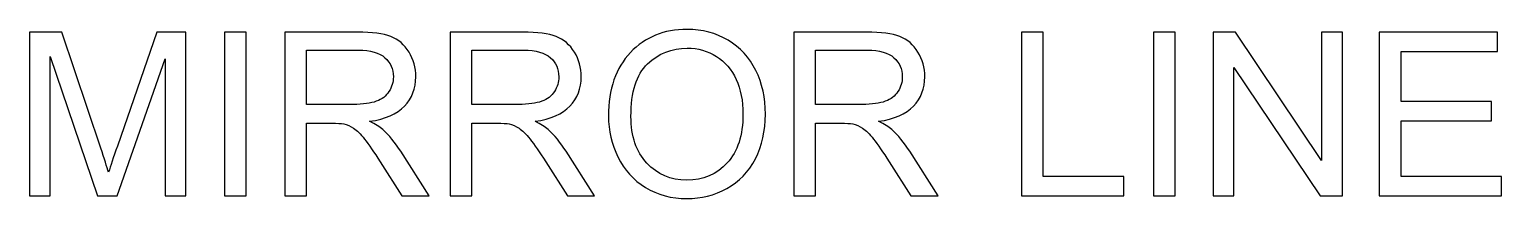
# Model space of a CAD drawing. Header units: inches. Extents: x -24 to 57, y -132 to 41.
# Drawn here: x 47.92 to 56.71, y 39.72 to 40.73 of the extents above; entities that cross this region are included whole.
import ezdxf

# ---------------------------------------------------------------- set-up
doc = ezdxf.new("R2010")
doc.units = ezdxf.units.IN
doc.header["$MEASUREMENT"] = 0
doc.layers.add('00-NOPRINT_TEXT', color=7, linetype='Continuous')

msp = doc.modelspace()

# ---------------------------------------------------------------- linework, layer by layer
at = {"layer": '00-NOPRINT_TEXT'}
for points, knots in [([(47.9196, 39.7351), (47.9196, 39.7351), (47.9196, 40.7139), (47.9196, 40.7139), (47.9196, 40.7139), (47.9196, 40.7139), (48.1137, 40.7139), (48.1137, 40.7139), (48.1137, 40.7139), (48.1137, 40.7139), (48.3451, 40.021), (48.3451, 40.021), (48.3451, 40.021), (48.3666, 39.9565), (48.3821, 39.9082), (48.3919, 39.8761), (48.3919, 39.8761), (48.403, 39.9116), (48.4206, 39.9641), (48.4443, 40.0331), (48.4443, 40.0331), (48.4443, 40.0331), (48.6798, 40.7139), (48.6798, 40.7139), (48.6798, 40.7139), (48.6798, 40.7139), (48.8532, 40.7139), (48.8532, 40.7139), (48.8532, 40.7139), (48.8532, 40.7139), (48.8532, 39.7351), (48.8532, 39.7351), (48.8532, 39.7351), (48.8532, 39.7351), (48.7288, 39.7351), (48.7288, 39.7351), (48.7288, 39.7351), (48.7288, 39.7351), (48.7288, 40.5539), (48.7288, 40.5539), (48.7288, 40.5539), (48.7288, 40.5539), (48.4431, 39.7351), (48.4431, 39.7351), (48.4431, 39.7351), (48.4431, 39.7351), (48.3265, 39.7351), (48.3265, 39.7351), (48.3265, 39.7351), (48.3265, 39.7351), (48.0439, 40.569), (48.0439, 40.569), (48.0439, 40.569), (48.0439, 40.569), (48.0439, 39.7351), (48.0439, 39.7351), (48.0439, 39.7351), (48.0439, 39.7351), (47.9196, 39.7351), (47.9196, 39.7351)], [0, 0, 0, 0, 0.0625, 0.0625, 0.0625, 0.0625, 0.125, 0.125, 0.125, 0.125, 0.1875, 0.1875, 0.1875, 0.1875, 0.25, 0.25, 0.25, 0.25, 0.3125, 0.3125, 0.3125, 0.3125, 0.375, 0.375, 0.375, 0.375, 0.4375, 0.4375, 0.4375, 0.4375, 0.5, 0.5, 0.5, 0.5, 0.5625, 0.5625, 0.5625, 0.5625, 0.625, 0.625, 0.625, 0.625, 0.6875, 0.6875, 0.6875, 0.6875, 0.75, 0.75, 0.75, 0.75, 0.8125, 0.8125, 0.8125, 0.8125, 0.875, 0.875, 0.875, 0.875, 1, 1, 1, 1]), ([(49.0829, 39.7351), (49.0829, 39.7351), (49.0829, 40.7139), (49.0829, 40.7139), (49.0829, 40.7139), (49.0829, 40.7139), (49.2127, 40.7139), (49.2127, 40.7139), (49.2127, 40.7139), (49.2127, 40.7139), (49.2127, 39.7351), (49.2127, 39.7351), (49.2127, 39.7351), (49.2127, 39.7351), (49.0829, 39.7351), (49.0829, 39.7351)], [0, 0, 0, 0, 0.2, 0.2, 0.2, 0.2, 0.4, 0.4, 0.4, 0.4, 0.6, 0.6, 0.6, 0.6, 1, 1, 1, 1]), ([(49.4435, 39.7351), (49.4435, 39.7351), (49.4435, 40.7139), (49.4435, 40.7139), (49.4435, 40.7139), (49.4435, 40.7139), (49.8773, 40.7139), (49.8773, 40.7139), (49.8773, 40.7139), (49.9646, 40.7139), (50.0309, 40.705), (50.0762, 40.6874), (50.0762, 40.6874), (50.1216, 40.6699), (50.1578, 40.6389), (50.1849, 40.5945), (50.1849, 40.5945), (50.212, 40.55), (50.2255, 40.5008), (50.2255, 40.4471), (50.2255, 40.4471), (50.2255, 40.3776), (50.2029, 40.319), (50.158, 40.2714), (50.158, 40.2714), (50.1132, 40.2238), (50.0439, 40.1937), (49.95, 40.1807), (49.95, 40.1807), (49.9844, 40.1643), (50.0104, 40.1479), (50.0282, 40.132), (50.0282, 40.132), (50.066, 40.0973), (50.1018, 40.0538), (50.1353, 40.0016), (50.1353, 40.0016), (50.1353, 40.0016), (50.3045, 39.7351), (50.3045, 39.7351), (50.3045, 39.7351), (50.3045, 39.7351), (50.1428, 39.7351), (50.1428, 39.7351), (50.1428, 39.7351), (50.1428, 39.7351), (50.0134, 39.9388), (50.0134, 39.9388), (50.0134, 39.9388), (49.9758, 39.9978), (49.9446, 40.0427), (49.9202, 40.0739), (49.9202, 40.0739), (49.8956, 40.1051), (49.8737, 40.1267), (49.8543, 40.1393), (49.8543, 40.1393), (49.8352, 40.1516), (49.8154, 40.1602), (49.7953, 40.1652), (49.7953, 40.1652), (49.7807, 40.1682), (49.7568, 40.1698), (49.7233, 40.1698), (49.7233, 40.1698), (49.7233, 40.1698), (49.5734, 40.1698), (49.5734, 40.1698), (49.5734, 40.1698), (49.5734, 40.1698), (49.5734, 39.7351), (49.5734, 39.7351), (49.5734, 39.7351), (49.5734, 39.7351), (49.4435, 39.7351), (49.4435, 39.7351)], [0, 0, 0, 0, 0.05, 0.05, 0.05, 0.05, 0.1, 0.1, 0.1, 0.1, 0.15, 0.15, 0.15, 0.15, 0.2, 0.2, 0.2, 0.2, 0.25, 0.25, 0.25, 0.25, 0.3, 0.3, 0.3, 0.3, 0.35, 0.35, 0.35, 0.35, 0.4, 0.4, 0.4, 0.4, 0.45, 0.45, 0.45, 0.45, 0.5, 0.5, 0.5, 0.5, 0.55, 0.55, 0.55, 0.55, 0.6, 0.6, 0.6, 0.6, 0.65, 0.65, 0.65, 0.65, 0.7, 0.7, 0.7, 0.7, 0.75, 0.75, 0.75, 0.75, 0.8, 0.8, 0.8, 0.8, 0.85, 0.85, 0.85, 0.85, 0.9, 0.9, 0.9, 0.9, 1, 1, 1, 1]), ([(50.4308, 39.7351), (50.4308, 39.7351), (50.4308, 40.7139), (50.4308, 40.7139), (50.4308, 40.7139), (50.4308, 40.7139), (50.8646, 40.7139), (50.8646, 40.7139), (50.8646, 40.7139), (50.9518, 40.7139), (51.0181, 40.705), (51.0635, 40.6874), (51.0635, 40.6874), (51.1088, 40.6699), (51.145, 40.6389), (51.1721, 40.5945), (51.1721, 40.5945), (51.1992, 40.55), (51.2127, 40.5008), (51.2127, 40.4471), (51.2127, 40.4471), (51.2127, 40.3776), (51.1901, 40.319), (51.1453, 40.2714), (51.1453, 40.2714), (51.1004, 40.2238), (51.0311, 40.1937), (50.9372, 40.1807), (50.9372, 40.1807), (50.9716, 40.1643), (50.9976, 40.1479), (51.0154, 40.132), (51.0154, 40.132), (51.0532, 40.0973), (51.089, 40.0538), (51.1225, 40.0016), (51.1225, 40.0016), (51.1225, 40.0016), (51.2918, 39.7351), (51.2918, 39.7351), (51.2918, 39.7351), (51.2918, 39.7351), (51.13, 39.7351), (51.13, 39.7351), (51.13, 39.7351), (51.13, 39.7351), (51.0006, 39.9388), (51.0006, 39.9388), (51.0006, 39.9388), (50.963, 39.9978), (50.9318, 40.0427), (50.9074, 40.0739), (50.9074, 40.0739), (50.8828, 40.1051), (50.8609, 40.1267), (50.8415, 40.1393), (50.8415, 40.1393), (50.8224, 40.1516), (50.8026, 40.1602), (50.7825, 40.1652), (50.7825, 40.1652), (50.768, 40.1682), (50.744, 40.1698), (50.7105, 40.1698), (50.7105, 40.1698), (50.7105, 40.1698), (50.5606, 40.1698), (50.5606, 40.1698), (50.5606, 40.1698), (50.5606, 40.1698), (50.5606, 39.7351), (50.5606, 39.7351), (50.5606, 39.7351), (50.5606, 39.7351), (50.4308, 39.7351), (50.4308, 39.7351)], [0, 0, 0, 0, 0.05, 0.05, 0.05, 0.05, 0.1, 0.1, 0.1, 0.1, 0.15, 0.15, 0.15, 0.15, 0.2, 0.2, 0.2, 0.2, 0.25, 0.25, 0.25, 0.25, 0.3, 0.3, 0.3, 0.3, 0.35, 0.35, 0.35, 0.35, 0.4, 0.4, 0.4, 0.4, 0.45, 0.45, 0.45, 0.45, 0.5, 0.5, 0.5, 0.5, 0.55, 0.55, 0.55, 0.55, 0.6, 0.6, 0.6, 0.6, 0.65, 0.65, 0.65, 0.65, 0.7, 0.7, 0.7, 0.7, 0.75, 0.75, 0.75, 0.75, 0.8, 0.8, 0.8, 0.8, 0.85, 0.85, 0.85, 0.85, 0.9, 0.9, 0.9, 0.9, 1, 1, 1, 1]), ([(51.3756, 40.2115), (51.3756, 40.3737), (51.4193, 40.5008), (51.5066, 40.5926), (51.5066, 40.5926), (51.5939, 40.6845), (51.7064, 40.7303), (51.8445, 40.7303), (51.8445, 40.7303), (51.9349, 40.7303), (52.0163, 40.7086), (52.0889, 40.6656), (52.0889, 40.6656), (52.1614, 40.6225), (52.2168, 40.5623), (52.2548, 40.4851), (52.2548, 40.4851), (52.2929, 40.4081), (52.312, 40.3206), (52.312, 40.2229), (52.312, 40.2229), (52.312, 40.1238), (52.2919, 40.0349), (52.2519, 39.9568), (52.2519, 39.9568), (52.2118, 39.8784), (52.155, 39.8191), (52.0817, 39.779), (52.0817, 39.779), (52.0081, 39.7387), (51.9288, 39.7187), (51.8438, 39.7187), (51.8438, 39.7187), (51.7515, 39.7187), (51.6693, 39.741), (51.5966, 39.7854), (51.5966, 39.7854), (51.5241, 39.8299), (51.469, 39.8905), (51.4316, 39.9675), (51.4316, 39.9675), (51.3943, 40.0442), (51.3756, 40.1256), (51.3756, 40.2115)], [0, 0, 0, 0, 0.083333, 0.083333, 0.083333, 0.083333, 0.166667, 0.166667, 0.166667, 0.166667, 0.25, 0.25, 0.25, 0.25, 0.333333, 0.333333, 0.333333, 0.333333, 0.416667, 0.416667, 0.416667, 0.416667, 0.5, 0.5, 0.5, 0.5, 0.583333, 0.583333, 0.583333, 0.583333, 0.666667, 0.666667, 0.666667, 0.666667, 0.75, 0.75, 0.75, 0.75, 0.833333, 0.833333, 0.833333, 0.833333, 1, 1, 1, 1]), ([(52.4813, 39.7351), (52.4813, 39.7351), (52.4813, 40.7139), (52.4813, 40.7139), (52.4813, 40.7139), (52.4813, 40.7139), (52.9151, 40.7139), (52.9151, 40.7139), (52.9151, 40.7139), (53.0023, 40.7139), (53.0686, 40.705), (53.114, 40.6874), (53.114, 40.6874), (53.1593, 40.6699), (53.1955, 40.6389), (53.2227, 40.5945), (53.2227, 40.5945), (53.2498, 40.55), (53.2632, 40.5008), (53.2632, 40.4471), (53.2632, 40.4471), (53.2632, 40.3776), (53.2407, 40.319), (53.1958, 40.2714), (53.1958, 40.2714), (53.1509, 40.2238), (53.0816, 40.1937), (52.9878, 40.1807), (52.9878, 40.1807), (53.0222, 40.1643), (53.0481, 40.1479), (53.0659, 40.132), (53.0659, 40.132), (53.1037, 40.0973), (53.1395, 40.0538), (53.173, 40.0016), (53.173, 40.0016), (53.173, 40.0016), (53.3423, 39.7351), (53.3423, 39.7351), (53.3423, 39.7351), (53.3423, 39.7351), (53.1805, 39.7351), (53.1805, 39.7351), (53.1805, 39.7351), (53.1805, 39.7351), (53.0511, 39.9388), (53.0511, 39.9388), (53.0511, 39.9388), (53.0135, 39.9978), (52.9823, 40.0427), (52.9579, 40.0739), (52.9579, 40.0739), (52.9333, 40.1051), (52.9114, 40.1267), (52.8921, 40.1393), (52.8921, 40.1393), (52.8729, 40.1516), (52.8531, 40.1602), (52.8331, 40.1652), (52.8331, 40.1652), (52.8185, 40.1682), (52.7946, 40.1698), (52.7611, 40.1698), (52.7611, 40.1698), (52.7611, 40.1698), (52.6111, 40.1698), (52.6111, 40.1698), (52.6111, 40.1698), (52.6111, 40.1698), (52.6111, 39.7351), (52.6111, 39.7351), (52.6111, 39.7351), (52.6111, 39.7351), (52.4813, 39.7351), (52.4813, 39.7351)], [0, 0, 0, 0, 0.05, 0.05, 0.05, 0.05, 0.1, 0.1, 0.1, 0.1, 0.15, 0.15, 0.15, 0.15, 0.2, 0.2, 0.2, 0.2, 0.25, 0.25, 0.25, 0.25, 0.3, 0.3, 0.3, 0.3, 0.35, 0.35, 0.35, 0.35, 0.4, 0.4, 0.4, 0.4, 0.45, 0.45, 0.45, 0.45, 0.5, 0.5, 0.5, 0.5, 0.55, 0.55, 0.55, 0.55, 0.6, 0.6, 0.6, 0.6, 0.65, 0.65, 0.65, 0.65, 0.7, 0.7, 0.7, 0.7, 0.75, 0.75, 0.75, 0.75, 0.8, 0.8, 0.8, 0.8, 0.85, 0.85, 0.85, 0.85, 0.9, 0.9, 0.9, 0.9, 1, 1, 1, 1]), ([(53.8401, 39.7351), (53.8401, 39.7351), (53.8401, 40.7139), (53.8401, 40.7139), (53.8401, 40.7139), (53.8401, 40.7139), (53.97, 40.7139), (53.97, 40.7139), (53.97, 40.7139), (53.97, 40.7139), (53.97, 39.8499), (53.97, 39.8499), (53.97, 39.8499), (53.97, 39.8499), (54.4511, 39.8499), (54.4511, 39.8499), (54.4511, 39.8499), (54.4511, 39.8499), (54.4511, 39.7351), (54.4511, 39.7351), (54.4511, 39.7351), (54.4511, 39.7351), (53.8401, 39.7351), (53.8401, 39.7351)], [0, 0, 0, 0, 0.142857, 0.142857, 0.142857, 0.142857, 0.285714, 0.285714, 0.285714, 0.285714, 0.428571, 0.428571, 0.428571, 0.428571, 0.571429, 0.571429, 0.571429, 0.571429, 0.714286, 0.714286, 0.714286, 0.714286, 1, 1, 1, 1]), ([(54.6277, 39.7351), (54.6277, 39.7351), (54.6277, 40.7139), (54.6277, 40.7139), (54.6277, 40.7139), (54.6277, 40.7139), (54.7576, 40.7139), (54.7576, 40.7139), (54.7576, 40.7139), (54.7576, 40.7139), (54.7576, 39.7351), (54.7576, 39.7351), (54.7576, 39.7351), (54.7576, 39.7351), (54.6277, 39.7351), (54.6277, 39.7351)], [0, 0, 0, 0, 0.2, 0.2, 0.2, 0.2, 0.4, 0.4, 0.4, 0.4, 0.6, 0.6, 0.6, 0.6, 1, 1, 1, 1]), ([(54.9843, 39.7351), (54.9843, 39.7351), (54.9843, 40.7139), (54.9843, 40.7139), (54.9843, 40.7139), (54.9843, 40.7139), (55.1173, 40.7139), (55.1173, 40.7139), (55.1173, 40.7139), (55.1173, 40.7139), (55.6309, 39.9456), (55.6309, 39.9456), (55.6309, 39.9456), (55.6309, 39.9456), (55.6309, 40.7139), (55.6309, 40.7139), (55.6309, 40.7139), (55.6309, 40.7139), (55.7553, 40.7139), (55.7553, 40.7139), (55.7553, 40.7139), (55.7553, 40.7139), (55.7553, 39.7351), (55.7553, 39.7351), (55.7553, 39.7351), (55.7553, 39.7351), (55.6222, 39.7351), (55.6222, 39.7351), (55.6222, 39.7351), (55.6222, 39.7351), (55.1087, 40.5033), (55.1087, 40.5033), (55.1087, 40.5033), (55.1087, 40.5033), (55.1087, 39.7351), (55.1087, 39.7351), (55.1087, 39.7351), (55.1087, 39.7351), (54.9843, 39.7351), (54.9843, 39.7351)], [0, 0, 0, 0, 0.090909, 0.090909, 0.090909, 0.090909, 0.181818, 0.181818, 0.181818, 0.181818, 0.272727, 0.272727, 0.272727, 0.272727, 0.363636, 0.363636, 0.363636, 0.363636, 0.454545, 0.454545, 0.454545, 0.454545, 0.545455, 0.545455, 0.545455, 0.545455, 0.636364, 0.636364, 0.636364, 0.636364, 0.727273, 0.727273, 0.727273, 0.727273, 0.818182, 0.818182, 0.818182, 0.818182, 1, 1, 1, 1]), ([(55.9756, 39.7351), (55.9756, 39.7351), (55.9756, 40.7139), (55.9756, 40.7139), (55.9756, 40.7139), (55.9756, 40.7139), (56.6823, 40.7139), (56.6823, 40.7139), (56.6823, 40.7139), (56.6823, 40.7139), (56.6823, 40.599), (56.6823, 40.599), (56.6823, 40.599), (56.6823, 40.599), (56.1055, 40.599), (56.1055, 40.599), (56.1055, 40.599), (56.1055, 40.599), (56.1055, 40.2983), (56.1055, 40.2983), (56.1055, 40.2983), (56.1055, 40.2983), (56.6454, 40.2983), (56.6454, 40.2983), (56.6454, 40.2983), (56.6454, 40.2983), (56.6454, 40.1835), (56.6454, 40.1835), (56.6454, 40.1835), (56.6454, 40.1835), (56.1055, 40.1835), (56.1055, 40.1835), (56.1055, 40.1835), (56.1055, 40.1835), (56.1055, 39.8499), (56.1055, 39.8499), (56.1055, 39.8499), (56.1055, 39.8499), (56.7056, 39.8499), (56.7056, 39.8499), (56.7056, 39.8499), (56.7056, 39.8499), (56.7056, 39.7351), (56.7056, 39.7351), (56.7056, 39.7351), (56.7056, 39.7351), (55.9756, 39.7351), (55.9756, 39.7351)], [0, 0, 0, 0, 0.076923, 0.076923, 0.076923, 0.076923, 0.153846, 0.153846, 0.153846, 0.153846, 0.230769, 0.230769, 0.230769, 0.230769, 0.307692, 0.307692, 0.307692, 0.307692, 0.384615, 0.384615, 0.384615, 0.384615, 0.461538, 0.461538, 0.461538, 0.461538, 0.538462, 0.538462, 0.538462, 0.538462, 0.615385, 0.615385, 0.615385, 0.615385, 0.692308, 0.692308, 0.692308, 0.692308, 0.769231, 0.769231, 0.769231, 0.769231, 0.846154, 0.846154, 0.846154, 0.846154, 1, 1, 1, 1]), ([(49.5734, 40.2819), (49.5734, 40.2819), (49.8514, 40.2819), (49.8514, 40.2819), (49.8514, 40.2819), (49.9106, 40.2819), (49.9566, 40.288), (49.9899, 40.3003), (49.9899, 40.3003), (50.0232, 40.3124), (50.0484, 40.332), (50.0655, 40.3591), (50.0655, 40.3591), (50.0829, 40.386), (50.0915, 40.4152), (50.0915, 40.4468), (50.0915, 40.4468), (50.0915, 40.4931), (50.0749, 40.5314), (50.0414, 40.5612), (50.0414, 40.5612), (50.0079, 40.5911), (49.955, 40.6059), (49.8828, 40.6059), (49.8828, 40.6059), (49.8828, 40.6059), (49.5734, 40.6059), (49.5734, 40.6059), (49.5734, 40.6059), (49.5734, 40.6059), (49.5734, 40.2819), (49.5734, 40.2819)], [0, 0, 0, 0, 0.111111, 0.111111, 0.111111, 0.111111, 0.222222, 0.222222, 0.222222, 0.222222, 0.333333, 0.333333, 0.333333, 0.333333, 0.444444, 0.444444, 0.444444, 0.444444, 0.555556, 0.555556, 0.555556, 0.555556, 0.666667, 0.666667, 0.666667, 0.666667, 0.777778, 0.777778, 0.777778, 0.777778, 1, 1, 1, 1]), ([(50.5606, 40.2819), (50.5606, 40.2819), (50.8386, 40.2819), (50.8386, 40.2819), (50.8386, 40.2819), (50.8978, 40.2819), (50.9438, 40.288), (50.9771, 40.3003), (50.9771, 40.3003), (51.0104, 40.3124), (51.0357, 40.332), (51.0528, 40.3591), (51.0528, 40.3591), (51.0701, 40.386), (51.0787, 40.4152), (51.0787, 40.4468), (51.0787, 40.4468), (51.0787, 40.4931), (51.0621, 40.5314), (51.0286, 40.5612), (51.0286, 40.5612), (50.9951, 40.5911), (50.9422, 40.6059), (50.87, 40.6059), (50.87, 40.6059), (50.87, 40.6059), (50.5606, 40.6059), (50.5606, 40.6059), (50.5606, 40.6059), (50.5606, 40.6059), (50.5606, 40.2819), (50.5606, 40.2819)], [0, 0, 0, 0, 0.111111, 0.111111, 0.111111, 0.111111, 0.222222, 0.222222, 0.222222, 0.222222, 0.333333, 0.333333, 0.333333, 0.333333, 0.444444, 0.444444, 0.444444, 0.444444, 0.555556, 0.555556, 0.555556, 0.555556, 0.666667, 0.666667, 0.666667, 0.666667, 0.777778, 0.777778, 0.777778, 0.777778, 1, 1, 1, 1]), ([(51.5096, 40.2092), (51.5096, 40.0914), (51.5412, 39.9987), (51.6046, 39.931), (51.6046, 39.931), (51.6679, 39.8633), (51.7474, 39.8294), (51.8431, 39.8294), (51.8431, 39.8294), (51.9406, 39.8294), (52.0206, 39.8636), (52.0837, 39.9319), (52.0837, 39.9319), (52.1466, 40.0003), (52.178, 40.0973), (52.178, 40.2231), (52.178, 40.2231), (52.178, 40.3026), (52.1646, 40.3721), (52.1377, 40.4313), (52.1377, 40.4313), (52.1108, 40.4906), (52.0714, 40.5366), (52.0197, 40.5692), (52.0197, 40.5692), (51.9677, 40.6018), (51.9096, 40.6182), (51.8452, 40.6182), (51.8452, 40.6182), (51.7536, 40.6182), (51.6747, 40.5867), (51.6087, 40.5238), (51.6087, 40.5238), (51.5426, 40.461), (51.5096, 40.3562), (51.5096, 40.2092)], [0, 0, 0, 0, 0.1, 0.1, 0.1, 0.1, 0.2, 0.2, 0.2, 0.2, 0.3, 0.3, 0.3, 0.3, 0.4, 0.4, 0.4, 0.4, 0.5, 0.5, 0.5, 0.5, 0.6, 0.6, 0.6, 0.6, 0.7, 0.7, 0.7, 0.7, 0.8, 0.8, 0.8, 0.8, 1, 1, 1, 1]), ([(52.6111, 40.2819), (52.6111, 40.2819), (52.8891, 40.2819), (52.8891, 40.2819), (52.8891, 40.2819), (52.9483, 40.2819), (52.9944, 40.288), (53.0276, 40.3003), (53.0276, 40.3003), (53.0609, 40.3124), (53.0862, 40.332), (53.1033, 40.3591), (53.1033, 40.3591), (53.1206, 40.386), (53.1292, 40.4152), (53.1292, 40.4468), (53.1292, 40.4468), (53.1292, 40.4931), (53.1126, 40.5314), (53.0791, 40.5612), (53.0791, 40.5612), (53.0456, 40.5911), (52.9928, 40.6059), (52.9206, 40.6059), (52.9206, 40.6059), (52.9206, 40.6059), (52.6111, 40.6059), (52.6111, 40.6059), (52.6111, 40.6059), (52.6111, 40.6059), (52.6111, 40.2819), (52.6111, 40.2819)], [0, 0, 0, 0, 0.111111, 0.111111, 0.111111, 0.111111, 0.222222, 0.222222, 0.222222, 0.222222, 0.333333, 0.333333, 0.333333, 0.333333, 0.444444, 0.444444, 0.444444, 0.444444, 0.555556, 0.555556, 0.555556, 0.555556, 0.666667, 0.666667, 0.666667, 0.666667, 0.777778, 0.777778, 0.777778, 0.777778, 1, 1, 1, 1])]:
    msp.add_open_spline(points, degree=3, knots=knots, dxfattribs=at)

doc.saveas('drawing.dxf')
